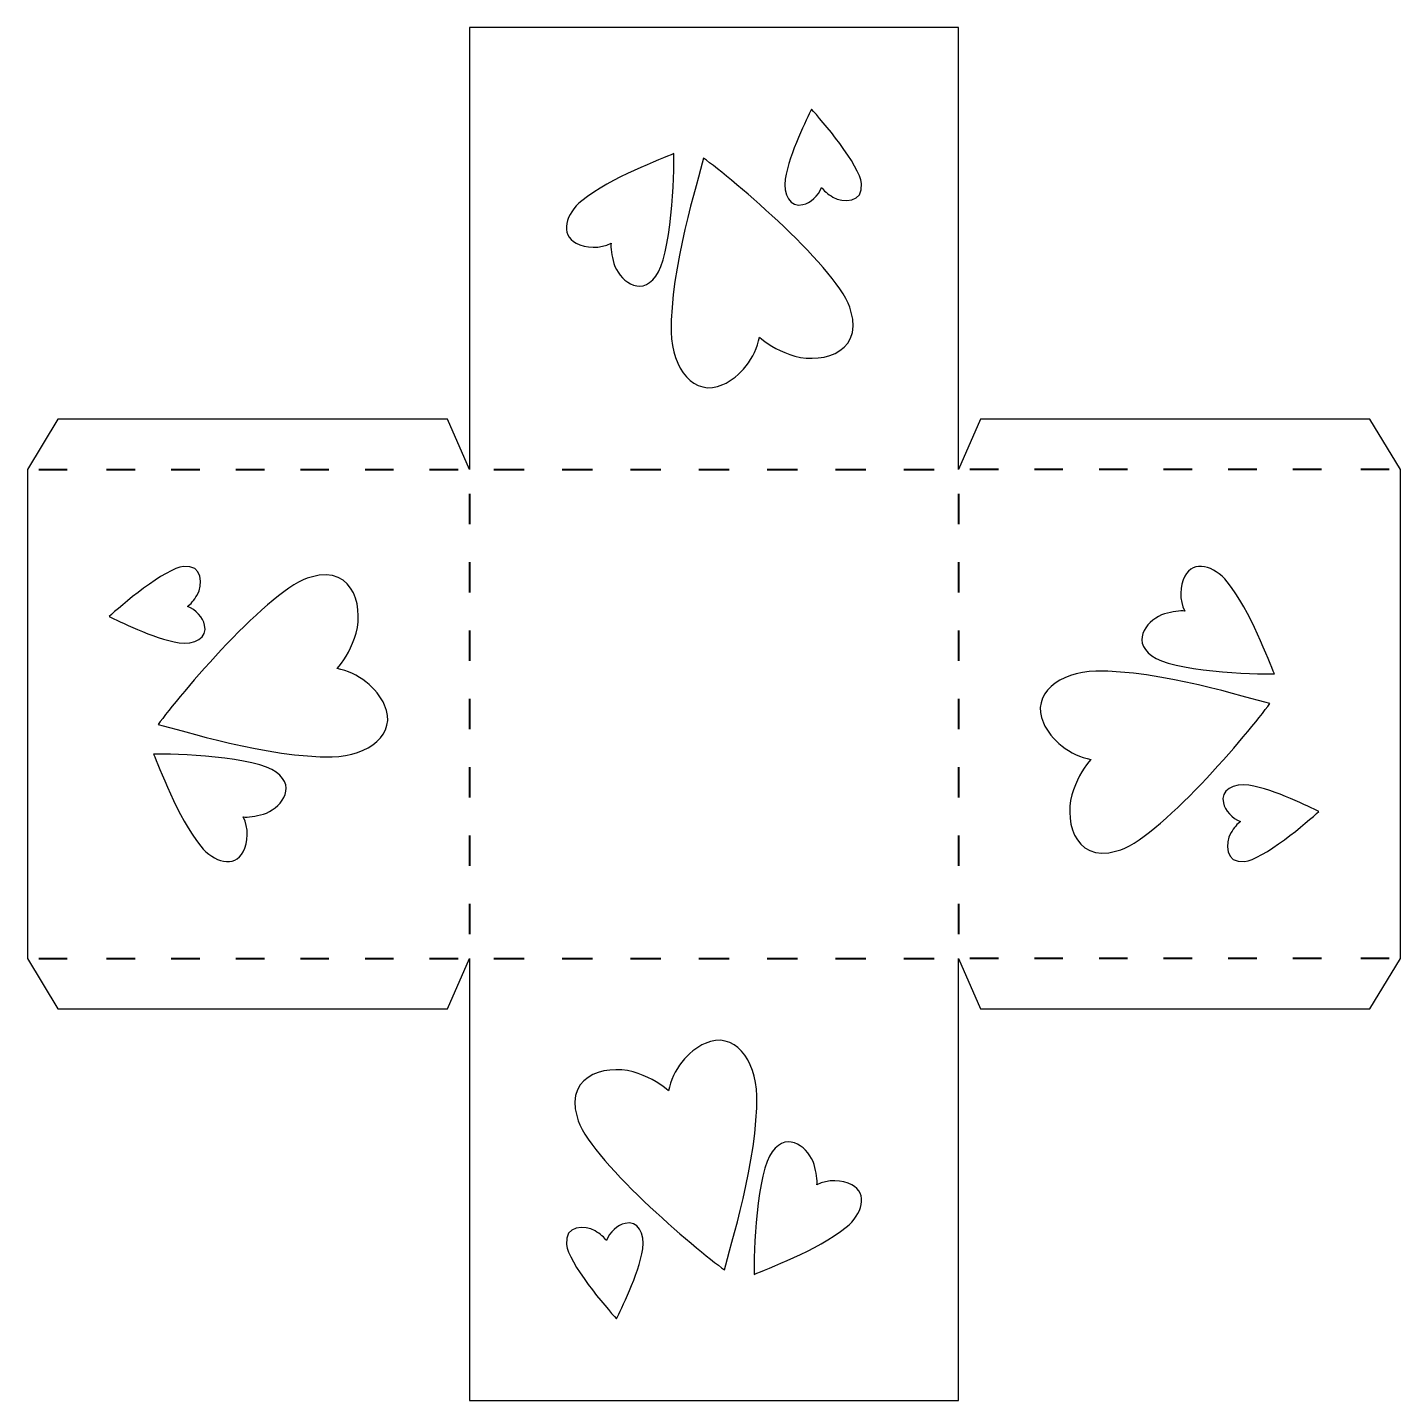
# Model space of a CAD drawing. Header units: millimetres. Extents: x -94 to 93, y -124 to 63.
import ezdxf

# ---------------------------------------------------------------- set-up
doc = ezdxf.new("R2010")
doc.units = ezdxf.units.MM
doc.header["$MEASUREMENT"] = 0
doc.layers.add('Layer 1', color=7, linetype='Continuous')

msp = doc.modelspace()

# ---------------------------------------------------------------- linework, layer by layer
at = {"layer": 'Layer 1', "color": 206}
msp.add_open_spline([(-33.493, -63.6066), (-33.493, -63.6066), (-33.4931, -63.6066), (-33.4931, -63.6066), (-33.4931, -63.6066), (-33.4931, -63.6066), (-36.4998, -70.4721), (-36.4998, -70.4721), (-36.4998, -70.4721), (-36.4998, -70.4721), (-89.5736, -70.4721), (-89.5736, -70.4721), (-89.5736, -70.4721), (-89.5736, -70.4721), (-93.735, -63.6066), (-93.735, -63.6066), (-93.735, -63.6066), (-93.735, -63.6066), (-93.735, 3.025), (-93.735, 3.025), (-93.735, 3.025), (-93.735, 3.025), (-89.5736, 9.8909), (-89.5736, 9.8909), (-89.5736, 9.8909), (-89.5736, 9.8909), (-36.4998, 9.8909), (-36.4998, 9.8909), (-36.4998, 9.8909), (-36.4998, 9.8909), (-33.493, 3.0253), (-33.493, 3.0253), (-33.493, 3.0253), (-33.493, 3.0253), (-33.493, 63.2674), (-33.493, 63.2674), (-33.493, 63.2674), (-33.493, 63.2674), (33.1388, 63.2674), (33.1388, 63.2674), (33.1388, 63.2674), (33.1388, 63.2674), (33.1388, 3.0253), (33.1388, 3.0253), (33.1388, 3.0253), (33.1388, 3.0253), (33.139, 3.0253), (33.139, 3.0253), (33.139, 3.0253), (33.139, 3.0253), (36.1457, 9.8909), (36.1457, 9.8909), (36.1457, 9.8909), (36.1457, 9.8909), (89.2192, 9.8909), (89.2192, 9.8909), (89.2192, 9.8909), (89.2192, 9.8909), (93.381, 3.025), (93.381, 3.025), (93.381, 3.025), (93.381, 3.025), (93.381, -63.6066), (93.381, -63.6066), (93.381, -63.6066), (93.381, -63.6066), (89.2192, -70.4721), (89.2192, -70.4721), (89.2192, -70.4721), (89.2192, -70.4721), (36.1457, -70.4721), (36.1457, -70.4721), (36.1457, -70.4721), (36.1457, -70.4721), (33.1391, -63.6066), (33.1391, -63.6066), (33.1391, -63.6066), (33.1391, -63.6066), (33.1388, -63.6066), (33.1388, -63.6066), (33.1388, -63.6066), (33.1388, -63.6066), (33.1388, -123.8486), (33.1388, -123.8486), (33.1388, -123.8486), (33.1388, -123.8486), (-33.493, -123.8486), (-33.493, -123.8486), (-33.493, -123.8486), (-33.493, -123.8486), (-33.493, -63.6066), (-33.493, -63.6066)], degree=3, knots=[0, 0, 0, 0, 0.04347826, 0.04347826, 0.04347826, 0.04347826, 0.08695652, 0.08695652, 0.08695652, 0.08695652, 0.13043478, 0.13043478, 0.13043478, 0.13043478, 0.17391304, 0.17391304, 0.17391304, 0.17391304, 0.2173913, 0.2173913, 0.2173913, 0.2173913, 0.26086957, 0.26086957, 0.26086957, 0.26086957, 0.30434783, 0.30434783, 0.30434783, 0.30434783, 0.34782609, 0.34782609, 0.34782609, 0.34782609, 0.39130435, 0.39130435, 0.39130435, 0.39130435, 0.43478261, 0.43478261, 0.43478261, 0.43478261, 0.47826087, 0.47826087, 0.47826087, 0.47826087, 0.52173913, 0.52173913, 0.52173913, 0.52173913, 0.56521739, 0.56521739, 0.56521739, 0.56521739, 0.60869565, 0.60869565, 0.60869565, 0.60869565, 0.65217391, 0.65217391, 0.65217391, 0.65217391, 0.69565217, 0.69565217, 0.69565217, 0.69565217, 0.73913043, 0.73913043, 0.73913043, 0.73913043, 0.7826087, 0.7826087, 0.7826087, 0.7826087, 0.82608696, 0.82608696, 0.82608696, 0.82608696, 0.86956522, 0.86956522, 0.86956522, 0.86956522, 0.91304348, 0.91304348, 0.91304348, 0.91304348, 0.95652174, 0.95652174, 0.95652174, 0.95652174, 1, 1, 1, 1], dxfattribs=at)
at = {"layer": 'Layer 1', "color": 7}
for points in [[(14.4874, 41.4495), (14.0589, 40.2894), (12.9634, 39.3753), (11.9465, 39.1217), (11.9465, 39.1217), (10.1677, 38.6781), (9.2264, 40.532), (9.5412, 42.5931), (9.5412, 42.5931), (10.0929, 46.2064), (12.5722, 50.9276), (13.0916, 52.1186), (13.0916, 52.1186), (14.4712, 50.7492), (19.7793, 44.3626), (19.9189, 42.0056), (19.9189, 42.0056), (20.212, 39.352), (17.4154, 39.3215), (16.0223, 40.1614), (16.0223, 40.1614), (15.3441, 40.5703), (14.7314, 41.0614), (14.4874, 41.4495)], [(-14.1863, 33.8727), (-15.7076, 33.0875), (-17.6806, 33.1764), (-18.9565, 33.8669), (-18.9565, 33.8669), (-21.1885, 35.0746), (-20.419, 37.8482), (-18.1727, 39.6604), (-18.1727, 39.6604), (-14.2345, 42.8374), (-7.2921, 45.3465), (-5.6492, 46.0784), (-5.6492, 46.0784), (-5.5183, 43.3907), (-6.0585, 31.9075), (-8.1168, 29.3689), (-8.1168, 29.3689), (-10.2954, 26.3835), (-13.1816, 28.9639), (-13.8207, 31.1232), (-13.8207, 31.1232), (-14.132, 32.1744), (-14.2994, 33.2483), (-14.1863, 33.8727)], [(6.0252, 21.0819), (5.4989, 18.1954), (3.3137, 15.6105), (1.0413, 14.6012), (1.0413, 14.6012), (-2.9335, 12.8357), (-5.8928, 16.7824), (-6.0018, 21.7276), (-6.0018, 21.7276), (-6.1929, 30.3972), (-2.3338, 42.4456), (-1.6079, 45.4415), (-1.6079, 45.4415), (2.1769, 42.8066), (17.1977, 30.0572), (18.4894, 24.6069), (18.4894, 24.6069), (20.2616, 18.526), (13.7391, 17.3089), (10.1396, 18.7009), (10.1396, 18.7009), (8.3871, 19.3784), (6.7543, 20.2749), (6.0252, 21.0819)], [(63.9863, -16.2813), (63.2011, -14.7601), (63.29, -12.787), (63.9805, -11.5111), (63.9805, -11.5111), (65.1882, -9.2792), (67.9618, -10.0487), (69.774, -12.2949), (69.774, -12.2949), (72.951, -16.2331), (75.4601, -23.1755), (76.192, -24.8185), (76.192, -24.8185), (73.5043, -24.9493), (62.0211, -24.4092), (59.4825, -22.3508), (59.4825, -22.3508), (56.4971, -20.1722), (59.0775, -17.2861), (61.2368, -16.6469), (61.2368, -16.6469), (62.288, -16.3357), (63.3619, -16.1682), (63.9863, -16.2813)], [(-71.9172, -15.6261), (-70.757, -16.0547), (-69.8429, -17.1502), (-69.5893, -18.1671), (-69.5893, -18.1671), (-69.1458, -19.9459), (-70.9997, -20.8871), (-73.0607, -20.5724), (-73.0607, -20.5724), (-76.674, -20.0207), (-81.3953, -17.5414), (-82.5863, -17.022), (-82.5863, -17.022), (-81.2168, -15.6424), (-74.8302, -10.3342), (-72.4733, -10.1947), (-72.4733, -10.1947), (-69.8196, -9.9015), (-69.7891, -12.6982), (-70.6291, -14.0913), (-70.6291, -14.0913), (-71.0379, -14.7695), (-71.529, -15.3822), (-71.9172, -15.6261)], [(-51.5496, -24.0884), (-48.663, -24.6146), (-46.0782, -26.7999), (-45.0689, -29.0722), (-45.0689, -29.0722), (-43.3033, -33.0471), (-47.25, -36.0064), (-52.1952, -36.1153), (-52.1952, -36.1153), (-60.8648, -36.3065), (-72.9132, -32.4474), (-75.9091, -31.7215), (-75.9091, -31.7215), (-73.2743, -27.9367), (-60.5249, -12.9159), (-55.0746, -11.6241), (-55.0746, -11.6241), (-48.9936, -9.852), (-47.7765, -16.3745), (-49.1686, -19.974), (-49.1686, -19.974), (-49.846, -21.7264), (-50.7425, -23.3593), (-51.5496, -24.0884)], [(51.1955, -36.4929), (48.3089, -35.9666), (45.7241, -33.7814), (44.7148, -31.509), (44.7148, -31.509), (42.9493, -27.5341), (46.896, -24.5749), (51.8412, -24.4659), (51.8412, -24.4659), (60.5108, -24.2748), (72.5591, -28.1339), (75.5551, -28.8598), (75.5551, -28.8598), (72.9202, -32.6445), (60.1708, -47.6654), (54.7205, -48.9571), (54.7205, -48.9571), (48.6396, -50.7293), (47.4225, -44.2068), (48.8145, -40.6072), (48.8145, -40.6072), (49.492, -38.8548), (50.3885, -37.2219), (51.1955, -36.4929)], [(-64.3404, -44.2999), (-63.5552, -45.8211), (-63.644, -47.7942), (-64.3346, -49.0701), (-64.3346, -49.0701), (-65.5423, -51.3021), (-68.3159, -50.5326), (-70.128, -48.2863), (-70.128, -48.2863), (-73.3051, -44.3481), (-75.8141, -37.4057), (-76.5461, -35.7628), (-76.5461, -35.7628), (-73.8583, -35.6319), (-62.3751, -36.1721), (-59.8365, -38.2304), (-59.8365, -38.2304), (-56.8512, -40.409), (-59.4316, -43.2952), (-61.5908, -43.9343), (-61.5908, -43.9343), (-62.642, -44.2456), (-63.716, -44.413), (-64.3404, -44.2999)], [(71.5631, -44.9551), (70.403, -44.5265), (69.4889, -43.431), (69.2353, -42.4142), (69.2353, -42.4142), (68.7917, -40.6353), (70.6456, -39.6941), (72.7067, -40.0088), (72.7067, -40.0088), (76.32, -40.5605), (81.0412, -43.0398), (82.2322, -43.5593), (82.2322, -43.5593), (80.8628, -44.9388), (74.4761, -50.247), (72.1192, -50.3865), (72.1192, -50.3865), (69.4656, -50.6797), (69.4351, -47.883), (70.275, -46.4899), (70.275, -46.4899), (70.6838, -45.8117), (71.175, -45.1991), (71.5631, -44.9551)], [(-6.3793, -81.6631), (-5.853, -78.7766), (-3.6678, -76.1918), (-1.3954, -75.1824), (-1.3954, -75.1824), (2.5795, -73.4169), (5.5387, -77.3636), (5.6477, -82.3088), (5.6477, -82.3088), (5.8388, -90.9784), (1.9797, -103.0268), (1.2538, -106.0227), (1.2538, -106.0227), (-2.531, -103.3878), (-17.5518, -90.6384), (-18.8435, -85.1882), (-18.8435, -85.1882), (-20.6157, -79.1072), (-14.0932, -77.8901), (-10.4937, -79.2822), (-10.4937, -79.2822), (-8.7412, -79.9596), (-7.1083, -80.8561), (-6.3793, -81.6631)], [(13.8322, -94.4539), (15.3535, -93.6688), (17.3265, -93.7576), (18.6025, -94.4482), (18.6025, -94.4482), (20.8344, -95.6558), (20.0649, -98.4295), (17.8186, -100.2416), (17.8186, -100.2416), (13.8805, -103.4187), (6.9381, -105.9277), (5.2951, -106.6596), (5.2951, -106.6596), (5.1643, -103.9719), (5.7044, -92.4887), (7.7627, -89.9501), (7.7627, -89.9501), (9.9413, -86.9648), (12.8275, -89.5452), (13.4666, -91.7044), (13.4666, -91.7044), (13.7779, -92.7556), (13.9454, -93.8296), (13.8322, -94.4539)], [(-14.8415, -102.0307), (-14.4129, -100.8706), (-13.3174, -99.9565), (-12.3006, -99.7029), (-12.3006, -99.7029), (-10.5218, -99.2593), (-9.5805, -101.1133), (-9.8953, -103.1743), (-9.8953, -103.1743), (-10.447, -106.7876), (-12.9262, -111.5088), (-13.4457, -112.6999), (-13.4457, -112.6999), (-14.8252, -111.3304), (-20.1334, -104.9438), (-20.2729, -102.5869), (-20.2729, -102.5869), (-20.5661, -99.9332), (-17.7695, -99.9027), (-16.3763, -100.7427), (-16.3763, -100.7427), (-15.6981, -101.1515), (-15.0855, -101.6426), (-14.8415, -102.0307)]]:
    msp.add_open_spline(points, degree=3, knots=[0, 0, 0, 0, 0.16666667, 0.16666667, 0.16666667, 0.16666667, 0.33333333, 0.33333333, 0.33333333, 0.33333333, 0.5, 0.5, 0.5, 0.5, 0.66666667, 0.66666667, 0.66666667, 0.66666667, 0.83333333, 0.83333333, 0.83333333, 0.83333333, 1, 1, 1, 1], dxfattribs=at)
at = {"layer": 'Layer 1', "lineweight": 40}
for points in [[(-92.1896, 3.025), (-92.1896, 3.025), (-88.3015, 3.025), (-88.3015, 3.025)], [(-82.9437, 3.025), (-82.9437, 3.025), (-79.0556, 3.025), (-79.0556, 3.025)], [(-74.1403, 3.025), (-74.1403, 3.025), (-70.2522, 3.025), (-70.2522, 3.025)], [(-65.3369, 3.025), (-65.3369, 3.025), (-61.4488, 3.025), (-61.4488, 3.025)], [(-56.5334, 3.025), (-56.5334, 3.025), (-52.6453, 3.025), (-52.6453, 3.025)], [(-47.73, 3.025), (-47.73, 3.025), (-43.8419, 3.025), (-43.8419, 3.025)], [(-38.9266, 3.025), (-38.9266, 3.025), (-35.0385, 3.025), (-35.0385, 3.025)], [(-30.1768, 3.0249), (-30.1768, 3.0249), (-26.0631, 3.0249), (-26.0631, 3.0249)], [(-20.8625, 3.0249), (-20.8625, 3.0249), (-16.7488, 3.0249), (-16.7488, 3.0249)], [(-11.5482, 3.0249), (-11.5482, 3.0249), (-7.4345, 3.0249), (-7.4345, 3.0249)], [(-2.2339, 3.0249), (-2.2339, 3.0249), (1.8798, 3.0249), (1.8798, 3.0249)], [(7.0804, 3.0249), (7.0804, 3.0249), (11.1941, 3.0249), (11.1941, 3.0249)], [(16.3946, 3.0249), (16.3946, 3.0249), (20.5084, 3.0249), (20.5084, 3.0249)], [(25.7089, 3.0249), (25.7089, 3.0249), (29.8226, 3.0249), (29.8226, 3.0249)], [(38.5726, 3.025), (38.5726, 3.025), (34.6845, 3.025), (34.6845, 3.025)], [(47.376, 3.025), (47.376, 3.025), (43.4879, 3.025), (43.4879, 3.025)], [(56.1795, 3.025), (56.1795, 3.025), (52.2914, 3.025), (52.2914, 3.025)], [(64.9829, 3.025), (64.9829, 3.025), (61.0948, 3.025), (61.0948, 3.025)], [(73.7863, 3.025), (73.7863, 3.025), (69.8982, 3.025), (69.8982, 3.025)], [(82.5898, 3.025), (82.5898, 3.025), (78.7017, 3.025), (78.7017, 3.025)], [(91.8356, 3.025), (91.8356, 3.025), (87.9475, 3.025), (87.9475, 3.025)], [(-33.4928, -0.2913), (-33.4928, -0.2913), (-33.4928, -4.405), (-33.4928, -4.405)], [(33.1386, -0.2913), (33.1386, -0.2913), (33.1386, -4.405), (33.1386, -4.405)], [(-33.4928, -9.6055), (-33.4928, -9.6055), (-33.4928, -13.7193), (-33.4928, -13.7193)], [(33.1386, -9.6055), (33.1386, -9.6055), (33.1386, -13.7193), (33.1386, -13.7193)], [(-33.4928, -18.9198), (-33.4928, -18.9198), (-33.4928, -23.0335), (-33.4928, -23.0335)], [(33.1386, -18.9198), (33.1386, -18.9198), (33.1386, -23.0335), (33.1386, -23.0335)], [(-33.4928, -28.2341), (-33.4928, -28.2341), (-33.4928, -32.3478), (-33.4928, -32.3478)], [(33.1386, -28.2341), (33.1386, -28.2341), (33.1386, -32.3478), (33.1386, -32.3478)], [(-33.4928, -37.5484), (-33.4928, -37.5484), (-33.4928, -41.6621), (-33.4928, -41.6621)], [(33.1386, -37.5484), (33.1386, -37.5484), (33.1386, -41.6621), (33.1386, -41.6621)], [(-33.4928, -46.8627), (-33.4928, -46.8627), (-33.4928, -50.9764), (-33.4928, -50.9764)], [(33.1386, -46.8627), (33.1386, -46.8627), (33.1386, -50.9764), (33.1386, -50.9764)], [(-33.4928, -56.177), (-33.4928, -56.177), (-33.4928, -60.2907), (-33.4928, -60.2907)], [(33.1386, -56.177), (33.1386, -56.177), (33.1386, -60.2907), (33.1386, -60.2907)], [(-92.1896, -63.6064), (-92.1896, -63.6064), (-88.3015, -63.6064), (-88.3015, -63.6064)], [(-82.9437, -63.6064), (-82.9437, -63.6064), (-79.0556, -63.6064), (-79.0556, -63.6064)], [(-74.1403, -63.6064), (-74.1403, -63.6064), (-70.2522, -63.6064), (-70.2522, -63.6064)], [(-65.3369, -63.6064), (-65.3369, -63.6064), (-61.4488, -63.6064), (-61.4488, -63.6064)], [(-56.5334, -63.6064), (-56.5334, -63.6064), (-52.6453, -63.6064), (-52.6453, -63.6064)], [(-47.73, -63.6064), (-47.73, -63.6064), (-43.8419, -63.6064), (-43.8419, -63.6064)], [(-38.9266, -63.6064), (-38.9266, -63.6064), (-35.0385, -63.6064), (-35.0385, -63.6064)], [(-30.1768, -63.6066), (-30.1768, -63.6066), (-26.0631, -63.6066), (-26.0631, -63.6066)], [(-20.8625, -63.6066), (-20.8625, -63.6066), (-16.7488, -63.6066), (-16.7488, -63.6066)], [(-11.5482, -63.6066), (-11.5482, -63.6066), (-7.4345, -63.6066), (-7.4345, -63.6066)], [(-2.2339, -63.6066), (-2.2339, -63.6066), (1.8798, -63.6066), (1.8798, -63.6066)], [(7.0804, -63.6066), (7.0804, -63.6066), (11.1941, -63.6066), (11.1941, -63.6066)], [(16.3946, -63.6066), (16.3946, -63.6066), (20.5084, -63.6066), (20.5084, -63.6066)], [(25.7089, -63.6066), (25.7089, -63.6066), (29.8226, -63.6066), (29.8226, -63.6066)], [(38.5726, -63.6064), (38.5726, -63.6064), (34.6845, -63.6064), (34.6845, -63.6064)], [(47.376, -63.6064), (47.376, -63.6064), (43.4879, -63.6064), (43.4879, -63.6064)], [(56.1795, -63.6064), (56.1795, -63.6064), (52.2914, -63.6064), (52.2914, -63.6064)], [(64.9829, -63.6064), (64.9829, -63.6064), (61.0948, -63.6064), (61.0948, -63.6064)], [(73.7863, -63.6064), (73.7863, -63.6064), (69.8982, -63.6064), (69.8982, -63.6064)], [(82.5898, -63.6064), (82.5898, -63.6064), (78.7017, -63.6064), (78.7017, -63.6064)], [(91.8356, -63.6064), (91.8356, -63.6064), (87.9475, -63.6064), (87.9475, -63.6064)]]:
    msp.add_open_spline(points, degree=3, dxfattribs=at)

doc.saveas('drawing.dxf')
